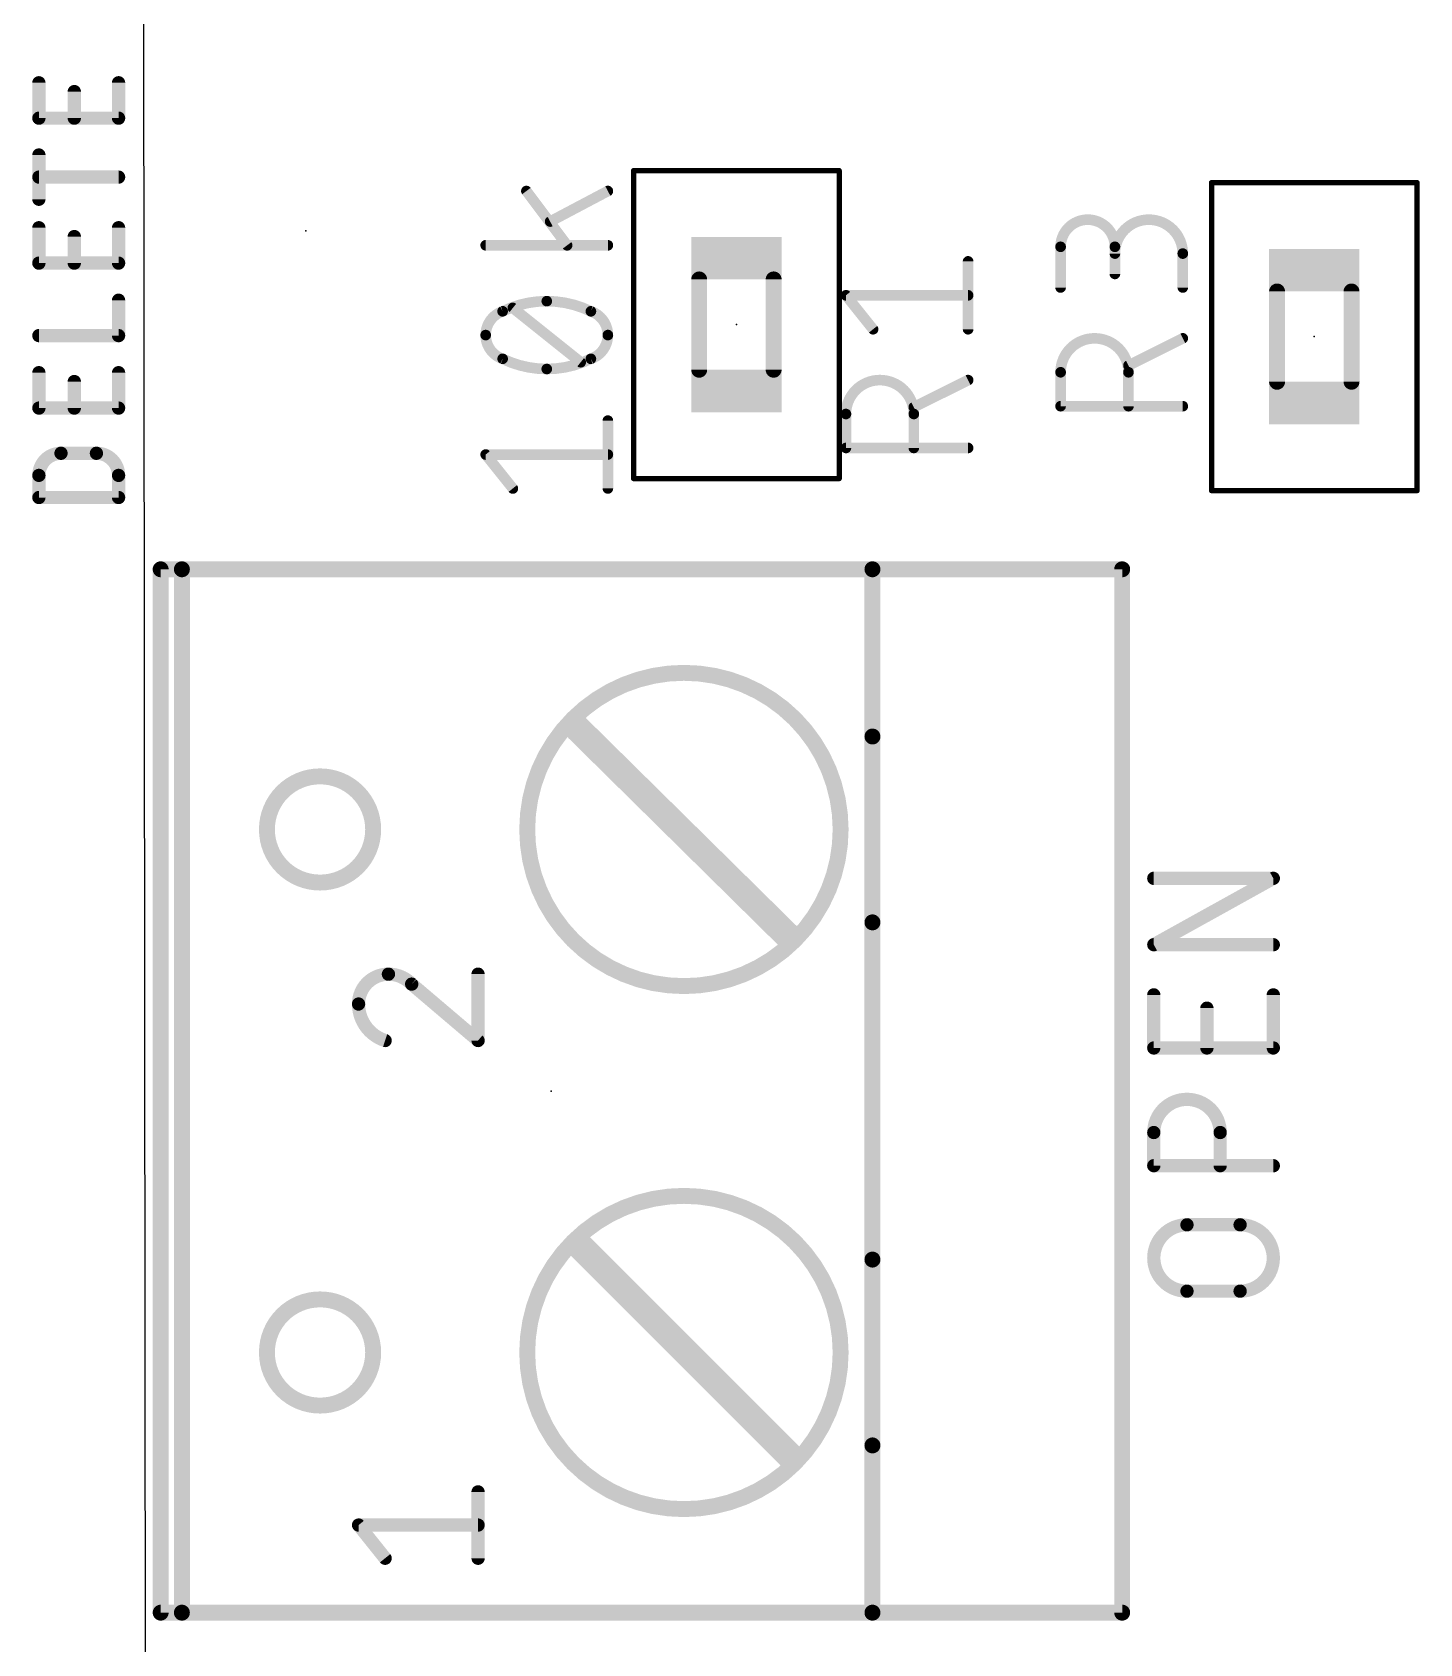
# Model space of a CAD drawing. Extents: x -1.1 to 45.4, y 0 to 78.4.
# Drawn here: x -1.1 to 12.17, y 20.95 to 36.37 of the extents above; entities that cross this region are included whole.
import ezdxf

# ---------------------------------------------------------------- set-up
doc = ezdxf.new("R2010")
doc.units = 0
for name, color, linetype in [('20', 31, 'CONTINUOUS'), ('21', 253, 'CONTINUOUS'), ('23', 53, 'CONTINUOUS'), ('25', 253, 'CONTINUOUS'), ('27', 253, 'CONTINUOUS'), ('39', 12, 'CONTINUOUS'), ('51', 253, 'CONTINUOUS')]:
    doc.layers.add(name, color=color, linetype=linetype)

# ---------------------------------------------------------------- blocks, each defined once
blk = doc.blocks.new('RECT')
blk.add_solid([(-0.5, -0.5), (0.5, -0.5), (-0.5, 0.5), (0.5, 0.5)])

msp = doc.modelspace()

# ---------------------------------------------------------------- linework, layer by layer
at = {"layer": '20'}
msp.add_line((-0.0739, 78.3739), (0, 0), dxfattribs=at)
at = {"layer": '21'}
for points, const_width in [([(0.1281, 31.2326), (0.3311, 31.2326)], 0.1524), ([(0.1281, 31.2326), (0.1281, 21.2506)], 0.1524), ([(0.3311, 21.2506), (0.3311, 31.2326)], 0.1524), ([(0.3311, 31.2326), (6.9351, 31.2326)], 0.1524), ([(6.9351, 29.6326), (6.9351, 31.2326)], 0.1524), ([(6.9351, 31.2326), (9.3231, 31.2326)], 0.1524), ([(9.3231, 21.2506), (9.3231, 31.2326)], 0.1524), ([(6.9351, 24.6286), (6.9351, 27.8546)], 0.1524), ([(2.5286, 27.2639), (3.1636, 26.7241)], 0.127), ([(3.1636, 26.7241), (3.1636, 27.3591)], 0.127), ([(6.9351, 21.2506), (6.9351, 22.8506)], 0.1524), ([(3.1636, 21.7711), (3.1636, 22.4061)], 0.127), ([(2.2746, 21.7711), (2.0206, 22.0886)], 0.127), ([(2.0206, 22.0886), (3.1636, 22.0886)], 0.127), ([(0.3311, 21.2506), (0.1281, 21.2506)], 0.1524), ([(6.9351, 21.2506), (0.3311, 21.2506)], 0.1524), ([(9.3231, 21.2506), (6.9351, 21.2506)], 0.1524)]:
    msp.add_lwpolyline(points, dxfattribs=dict(at, const_width=const_width))
for points, const_width in [([(0.1281, 31.2707, 1), (0.1281, 31.1945)], 0.0762), ([(0.1662, 31.2326, 1), (0.09, 31.2326)], 0.0762), ([(0.3692, 31.2326, 1), (0.293, 31.2326)], 0.0762), ([(0.3311, 31.2707, 1), (0.3311, 31.1945)], 0.0762), ([(0.3311, 31.1945, 1), (0.3311, 31.2707)], 0.0762), ([(6.9732, 31.2326, 1), (6.897, 31.2326)], 0.0762), ([(6.9351, 31.2707, 1), (6.9351, 31.1945)], 0.0762), ([(6.9351, 31.1945, 1), (6.9351, 31.2707)], 0.0762), ([(9.3612, 31.2326, 1), (9.285, 31.2326)], 0.0762), ([(9.3231, 31.1945, 1), (9.3231, 31.2707)], 0.0762), ([(6.897, 29.6326, 1), (6.9732, 29.6326)], 0.0762), ([(1.6523, 28.2354, 1), (1.6523, 29.2514, 1), (1.6523, 28.2354)], 0.1524), ([(6.9732, 27.8546, 1), (6.897, 27.8546)], 0.0762), ([(2.3063, 27.3591, 0.4142), (2.0206, 27.0734)], 0.127), ([(2.5286, 27.2639, 0.2053), (2.3063, 27.3591)], 0.127), ([(2.3063, 27.3909, 1), (2.3063, 27.3274)], 0.0635), ([(2.3063, 27.3274, 1), (2.3063, 27.3909)], 0.0635), ([(2.5491, 27.2881, 1), (2.508, 27.2397)], 0.0635), ([(2.5056, 27.242, 1), (2.5516, 27.2858)], 0.0635), ([(3.1953, 27.3591, 1), (3.1318, 27.3591)], 0.0635), ([(2.0206, 27.0734, 0.3252), (2.2746, 26.7241)], 0.127), ([(2.0523, 27.0734, 1), (1.9888, 27.0734)], 0.0635), ([(1.9888, 27.0734, 1), (2.0523, 27.0734)], 0.0635), ([(2.2648, 26.6939, 1), (2.2844, 26.7543)], 0.0635), ([(3.1318, 26.7241, 1), (3.1953, 26.7241)], 0.0635), ([(3.143, 26.6999, 1), (3.1841, 26.7483)], 0.0635), ([(6.897, 24.6286, 1), (6.9732, 24.6286)], 0.0762), ([(1.6523, 23.2316, 1), (1.6523, 24.2476, 1), (1.6523, 23.2316)], 0.1524), ([(6.9732, 22.8506, 1), (6.897, 22.8506)], 0.0762), ([(3.1953, 22.4061, 1), (3.1318, 22.4061)], 0.0635), ([(2.0454, 22.1085, 1), (1.9958, 22.0688)], 0.0635), ([(2.0206, 22.1204, 1), (2.0206, 22.0569)], 0.0635), ([(3.1636, 22.0569, 1), (3.1636, 22.1204)], 0.0635), ([(2.2498, 21.7513, 1), (2.2994, 21.791)], 0.0635), ([(3.1318, 21.7711, 1), (3.1953, 21.7711)], 0.0635), ([(0.1281, 21.2887, 1), (0.1281, 21.2125)], 0.0762), ([(0.09, 21.2506, 1), (0.1662, 21.2506)], 0.0762), ([(0.3311, 21.2887, 1), (0.3311, 21.2125)], 0.0762), ([(0.293, 21.2506, 1), (0.3692, 21.2506)], 0.0762), ([(0.3311, 21.2125, 1), (0.3311, 21.2887)], 0.0762), ([(6.9351, 21.2887, 1), (6.9351, 21.2125)], 0.0762), ([(6.897, 21.2506, 1), (6.9732, 21.2506)], 0.0762), ([(6.9351, 21.2125, 1), (6.9351, 21.2887)], 0.0762), ([(9.285, 21.2506, 1), (9.3612, 21.2506)], 0.0762), ([(9.3231, 21.2125, 1), (9.3231, 21.2887)], 0.0762)]:
    msp.add_lwpolyline(points, format="xyb", dxfattribs=dict(at, const_width=const_width))
at = {"layer": '23'}
for p in [(1.5179, 34.4719), (5.6341, 33.5736), (11.1605, 33.4585), (3.8621, 26.2396)]:
    msp.add_point(p, dxfattribs=at)
at = {"layer": '25'}
for points, const_width in [([(-1.0364, 35.5485), (-1.0364, 35.8871)], 0.127), ([(-0.2744, 35.8871), (-0.2744, 35.5485)], 0.127), ([(-0.6977, 35.5485), (-0.6977, 35.8025)], 0.127), ([(-0.2744, 35.5485), (-1.0364, 35.5485)], 0.127), ([(-1.0364, 34.7728), (-1.0364, 35.1962)], 0.127), ([(-0.2744, 34.9845), (-1.0364, 34.9845)], 0.127), ([(-1.0364, 34.1616), (-1.0364, 34.5003)], 0.127), ([(-0.2744, 34.5003), (-0.2744, 34.1616)], 0.127), ([(-0.6977, 34.1616), (-0.6977, 34.4156)], 0.127), ([(7.8498, 33.5291), (7.8498, 34.1783)], 0.1016), ([(8.7343, 33.9284), (8.7343, 34.3179)], 0.1016), ([(9.2536, 34.3179), (9.2536, 34.0583)], 0.1016), ([(9.9027, 33.9284), (9.9027, 34.253)], 0.1016), ([(-0.2744, 34.1616), (-1.0364, 34.1616)], 0.127), ([(-0.2744, 33.4682), (-0.2744, 33.8069)], 0.127), ([(6.9411, 33.5291), (6.6814, 33.8537)], 0.1016), ([(6.6814, 33.8537), (7.8498, 33.8537)], 0.1016), ([(-1.0364, 33.4682), (-0.2744, 33.4682)], 0.127), ([(9.9027, 33.4419), (9.3834, 33.1823)], 0.1016), ([(-1.0364, 32.7748), (-1.0364, 33.1135)], 0.127), ([(-0.2744, 33.1135), (-0.2744, 32.7748)], 0.127), ([(8.7343, 32.7928), (8.7343, 33.1174)], 0.1016), ([(9.3834, 33.1174), (9.3834, 32.7928)], 0.1016), ([(-0.6977, 32.7748), (-0.6977, 33.0288)], 0.127), ([(7.8498, 33.0426), (7.3306, 32.783)], 0.1016), ([(9.9027, 32.7928), (8.7343, 32.7928)], 0.1016), ([(-0.2744, 32.7748), (-1.0364, 32.7748)], 0.127), ([(6.6814, 32.3935), (6.6814, 32.7181)], 0.1016), ([(7.3306, 32.7181), (7.3306, 32.3935)], 0.1016), ([(-0.8247, 32.3425), (-0.4861, 32.3425)], 0.127), ([(7.8498, 32.3935), (6.6814, 32.3935)], 0.1016), ([(-1.0364, 31.9192), (-1.0364, 32.1308)], 0.127), ([(-0.2744, 32.1308), (-0.2744, 31.9192)], 0.127), ([(-0.2744, 31.9192), (-1.0364, 31.9192)], 0.127), ([(9.6254, 27.641), (10.7684, 28.276)], 0.127), ([(10.7684, 28.276), (9.6254, 28.276)], 0.127), ([(10.7684, 27.641), (9.6254, 27.641)], 0.127), ([(9.6254, 26.6529), (9.6254, 27.1609)], 0.127), ([(10.7684, 27.1609), (10.7684, 26.6529)], 0.127), ([(10.1334, 26.6529), (10.1334, 27.0339)], 0.127), ([(10.7684, 26.6529), (9.6254, 26.6529)], 0.127), ([(9.6254, 25.5264), (9.6254, 25.8439)], 0.127), ([(10.2604, 25.8439), (10.2604, 25.5264)], 0.127), ([(10.7684, 25.5264), (9.6254, 25.5264)], 0.127), ([(9.9429, 24.9613), (10.4509, 24.9613)], 0.127), ([(10.4509, 24.3263), (9.9429, 24.3263)], 0.127)]:
    msp.add_lwpolyline(points, dxfattribs=dict(at, const_width=const_width))
for points, const_width in [([(-1.0047, 35.8871, 1), (-1.0682, 35.8871)], 0.0635), ([(-0.2427, 35.8871, 1), (-0.3062, 35.8871)], 0.0635), ([(-0.666, 35.8025, 1), (-0.7295, 35.8025)], 0.0635), ([(-1.0364, 35.5802, 1), (-1.0364, 35.5167)], 0.0635), ([(-1.0682, 35.5485, 1), (-1.0047, 35.5485)], 0.0635), ([(-0.7295, 35.5485, 1), (-0.666, 35.5485)], 0.0635), ([(-0.3062, 35.5485, 1), (-0.2427, 35.5485)], 0.0635), ([(-0.2744, 35.5167, 1), (-0.2744, 35.5802)], 0.0635), ([(-1.0047, 35.1962, 1), (-1.0682, 35.1962)], 0.0635), ([(-1.0364, 35.0163, 1), (-1.0364, 34.9528)], 0.0635), ([(-0.2744, 34.9528, 1), (-0.2744, 35.0163)], 0.0635), ([(-1.0682, 34.7728, 1), (-1.0047, 34.7728)], 0.0635), ([(-1.0047, 34.5003, 1), (-1.0682, 34.5003)], 0.0635), ([(-0.2427, 34.5003, 1), (-0.3062, 34.5003)], 0.0635), ([(9.2536, 34.3179, 1), (8.7343, 34.3179)], 0.1016), ([(9.9027, 34.253, 1), (9.2536, 34.253)], 0.1016), ([(-0.666, 34.4156, 1), (-0.7295, 34.4156)], 0.0635), ([(7.8752, 34.1783, 1), (7.8244, 34.1783)], 0.0508), ([(8.7597, 34.3179, 1), (8.7089, 34.3179)], 0.0508), ([(8.7089, 34.3179, 1), (8.7597, 34.3179)], 0.0508), ([(9.279, 34.3179, 1), (9.2282, 34.3179)], 0.0508), ([(9.2282, 34.3179, 1), (9.279, 34.3179)], 0.0508), ([(9.2282, 34.253, 1), (9.279, 34.253)], 0.0508), ([(9.9281, 34.253, 1), (9.8773, 34.253)], 0.0508), ([(9.8773, 34.253, 1), (9.9281, 34.253)], 0.0508), ([(-1.0364, 34.1934, 1), (-1.0364, 34.1299)], 0.0635), ([(-1.0682, 34.1616, 1), (-1.0047, 34.1616)], 0.0635), ([(-0.7295, 34.1616, 1), (-0.666, 34.1616)], 0.0635), ([(-0.3062, 34.1616, 1), (-0.2427, 34.1616)], 0.0635), ([(-0.2744, 34.1299, 1), (-0.2744, 34.1934)], 0.0635), ([(9.2282, 34.0583, 1), (9.279, 34.0583)], 0.0508), ([(8.7089, 33.9284, 1), (8.7597, 33.9284)], 0.0508), ([(9.8773, 33.9284, 1), (9.9281, 33.9284)], 0.0508), ([(-0.2427, 33.8069, 1), (-0.3062, 33.8069)], 0.0635), ([(6.7013, 33.8696, 1), (6.6616, 33.8378)], 0.0508), ([(6.6814, 33.8791, 1), (6.6814, 33.8283)], 0.0508), ([(7.8498, 33.8283, 1), (7.8498, 33.8791)], 0.0508), ([(-1.0364, 33.5, 1), (-1.0364, 33.4365)], 0.0635), ([(-0.3062, 33.4682, 1), (-0.2427, 33.4682)], 0.0635), ([(-0.2744, 33.4365, 1), (-0.2744, 33.5)], 0.0635), ([(6.9213, 33.5133, 1), (6.9609, 33.545)], 0.0508), ([(7.8244, 33.5291, 1), (7.8752, 33.5291)], 0.0508), ([(9.3834, 33.1174, 1), (8.7343, 33.1174)], 0.1016), ([(9.914, 33.4192, 1), (9.8913, 33.4646)], 0.0508), ([(-1.0047, 33.1135, 1), (-1.0682, 33.1135)], 0.0635), ([(-0.2427, 33.1135, 1), (-0.3062, 33.1135)], 0.0635), ([(8.7597, 33.1174, 1), (8.7089, 33.1174)], 0.0508), ([(9.372, 33.205, 1), (9.3948, 33.1596)], 0.0508), ([(9.4088, 33.1174, 1), (9.358, 33.1174)], 0.0508), ([(-0.666, 33.0288, 1), (-0.7295, 33.0288)], 0.0635), ([(7.3306, 32.7181, 1), (6.6814, 32.7181)], 0.1016), ([(7.8612, 33.0199, 1), (7.8385, 33.0653)], 0.0508), ([(8.7089, 33.1174, 1), (8.7597, 33.1174)], 0.0508), ([(9.358, 33.1174, 1), (9.4088, 33.1174)], 0.0508), ([(8.7343, 32.8182, 1), (8.7343, 32.7674)], 0.0508), ([(9.9027, 32.7674, 1), (9.9027, 32.8182)], 0.0508), ([(-1.0364, 32.8066, 1), (-1.0364, 32.7431)], 0.0635), ([(-1.0682, 32.7748, 1), (-1.0047, 32.7748)], 0.0635), ([(-0.7295, 32.7748, 1), (-0.666, 32.7748)], 0.0635), ([(-0.3062, 32.7748, 1), (-0.2427, 32.7748)], 0.0635), ([(-0.2744, 32.7431, 1), (-0.2744, 32.8066)], 0.0635), ([(6.7068, 32.7181, 1), (6.656, 32.7181)], 0.0508), ([(6.656, 32.7181, 1), (6.7068, 32.7181)], 0.0508), ([(7.3192, 32.8057, 1), (7.3419, 32.7603)], 0.0508), ([(7.356, 32.7181, 1), (7.3052, 32.7181)], 0.0508), ([(7.3052, 32.7181, 1), (7.356, 32.7181)], 0.0508), ([(8.7089, 32.7928, 1), (8.7597, 32.7928)], 0.0508), ([(9.358, 32.7928, 1), (9.4088, 32.7928)], 0.0508), ([(-0.8247, 32.3425, 0.4142), (-1.0364, 32.1308)], 0.127), ([(-0.8247, 32.3743, 1), (-0.8247, 32.3107)], 0.0635), ([(-0.8247, 32.3108, 1), (-0.8247, 32.3742)], 0.0635), ([(-0.4861, 32.3743, 1), (-0.4861, 32.3107)], 0.0635), ([(-0.2744, 32.1308, 0.4142), (-0.4861, 32.3425)], 0.127), ([(-0.4861, 32.3107, 1), (-0.4861, 32.3743)], 0.0635), ([(6.6814, 32.4189, 1), (6.6814, 32.3681)], 0.0508), ([(6.656, 32.3935, 1), (6.7068, 32.3935)], 0.0508), ([(7.3052, 32.3935, 1), (7.356, 32.3935)], 0.0508), ([(7.8498, 32.3681, 1), (7.8498, 32.4189)], 0.0508), ([(-1.0047, 32.1308, 1), (-1.0682, 32.1308)], 0.0635), ([(-1.0682, 32.1308, 1), (-1.0047, 32.1308)], 0.0635), ([(-0.2427, 32.1308, 1), (-0.3062, 32.1308)], 0.0635), ([(-0.3062, 32.1308, 1), (-0.2427, 32.1308)], 0.0635), ([(-1.0364, 31.9509, 1), (-1.0364, 31.8874)], 0.0635), ([(-1.0682, 31.9192, 1), (-1.0047, 31.9192)], 0.0635), ([(-0.3062, 31.9192, 1), (-0.2427, 31.9192)], 0.0635), ([(-0.2744, 31.8874, 1), (-0.2744, 31.9509)], 0.0635), ([(9.6254, 28.3077, 1), (9.6254, 28.2442)], 0.0635), ([(10.7838, 28.2482, 1), (10.753, 28.3037)], 0.0635), ([(10.7684, 28.2442, 1), (10.7684, 28.3077)], 0.0635), ([(9.6254, 27.6727, 1), (9.6254, 27.6092)], 0.0635), ([(9.61, 27.6687, 1), (9.6408, 27.6132)], 0.0635), ([(10.7684, 27.6092, 1), (10.7684, 27.6727)], 0.0635), ([(9.6572, 27.1609, 1), (9.5937, 27.1609)], 0.0635), ([(10.8002, 27.1609, 1), (10.7367, 27.1609)], 0.0635), ([(10.1652, 27.0339, 1), (10.1017, 27.0339)], 0.0635), ([(9.6254, 26.6847, 1), (9.6254, 26.6212)], 0.0635), ([(9.5937, 26.6529, 1), (9.6572, 26.6529)], 0.0635), ([(10.1017, 26.6529, 1), (10.1652, 26.6529)], 0.0635), ([(10.7367, 26.6529, 1), (10.8002, 26.6529)], 0.0635), ([(10.7684, 26.6212, 1), (10.7684, 26.6847)], 0.0635), ([(10.2604, 25.8439, 1), (9.6254, 25.8439)], 0.127), ([(9.6572, 25.8439, 1), (9.5937, 25.8439)], 0.0635), ([(10.2922, 25.8439, 1), (10.2287, 25.8439)], 0.0635), ([(9.5937, 25.8439, 1), (9.6572, 25.8439)], 0.0635), ([(10.2287, 25.8439, 1), (10.2922, 25.8439)], 0.0635), ([(9.6254, 25.5582, 1), (9.6254, 25.4947)], 0.0635), ([(9.5937, 25.5264, 1), (9.6572, 25.5264)], 0.0635), ([(10.2287, 25.5264, 1), (10.2922, 25.5264)], 0.0635), ([(10.7684, 25.4947, 1), (10.7684, 25.5582)], 0.0635), ([(9.9429, 24.9613, 1), (9.9429, 24.3263)], 0.127), ([(9.9429, 24.993, 1), (9.9429, 24.9295)], 0.0635), ([(9.9429, 24.9295, 1), (9.9429, 24.993)], 0.0635), ([(10.4509, 24.3263, 1), (10.4509, 24.9613)], 0.127), ([(10.4509, 24.993, 1), (10.4509, 24.9295)], 0.0635), ([(10.4509, 24.9295, 1), (10.4509, 24.993)], 0.0635), ([(9.9429, 24.358, 1), (9.9429, 24.2945)], 0.0635), ([(9.9429, 24.2945, 1), (9.9429, 24.358)], 0.0635), ([(10.4509, 24.358, 1), (10.4509, 24.2945)], 0.0635), ([(10.4509, 24.2945, 1), (10.4509, 24.358)], 0.0635)]:
    msp.add_lwpolyline(points, format="xyb", dxfattribs=dict(at, const_width=const_width))
at = {"layer": '27', "const_width": 0.1016}
for points in [[(3.6257, 34.8514), (4.0152, 34.3321)], [(4.4047, 34.8514), (3.8529, 34.5593)], [(4.4047, 34.3321), (3.2363, 34.3321)], [(4.145, 33.2137), (3.4959, 33.733)], [(4.4047, 32.0058), (4.4047, 32.6549)], [(3.4959, 32.0058), (3.2363, 32.3303)], [(3.2363, 32.3303), (4.4047, 32.3303)]]:
    msp.add_lwpolyline(points, dxfattribs=at)
at = {"layer": '27'}
for points, const_width in [([(3.646, 34.8666, 1), (3.6054, 34.8362)], 0.0508), ([(4.4165, 34.829, 1), (4.3928, 34.8739)], 0.0508), ([(3.841, 34.5818, 1), (3.8648, 34.5369)], 0.0508), ([(3.2363, 34.3575, 1), (3.2363, 34.3067)], 0.0508), ([(4.4047, 34.3067, 1), (4.4047, 34.3575)], 0.0508), ([(3.9949, 34.3169, 1), (4.0355, 34.3474)], 0.0508), ([(3.8205, 33.7979, 0.1139), (3.3985, 33.7005)], 0.1016), ([(3.5118, 33.7528, 1), (3.48, 33.7131)], 0.0508), ([(4.2424, 33.7005, 0.1139), (3.8205, 33.7979)], 0.1016), ([(3.8205, 33.8233, 1), (3.8205, 33.7725)], 0.0508), ([(3.8205, 33.7725, 1), (3.8205, 33.8233)], 0.0508), ([(3.3985, 33.7005, 0.3205), (3.2363, 33.4733)], 0.1016), ([(3.3874, 33.7233, 1), (3.4097, 33.6777)], 0.0508), ([(3.4068, 33.6765, 1), (3.3903, 33.7245)], 0.0508), ([(4.4047, 33.4733, 0.3205), (4.2424, 33.7005)], 0.1016), ([(4.2506, 33.7245, 1), (4.2341, 33.6765)], 0.0508), ([(4.2313, 33.6777, 1), (4.2535, 33.7233)], 0.0508), ([(3.2363, 33.4733, 0.3205), (3.3985, 33.2461)], 0.1016), ([(3.2617, 33.4733, 1), (3.2109, 33.4733)], 0.0508), ([(3.2109, 33.4733, 1), (3.2617, 33.4733)], 0.0508), ([(4.2424, 33.2461, 0.3205), (4.4047, 33.4733)], 0.1016), ([(4.4301, 33.4733, 1), (4.3793, 33.4733)], 0.0508), ([(4.3793, 33.4733, 1), (4.4301, 33.4733)], 0.0508), ([(3.4097, 33.269, 1), (3.3874, 33.2233)], 0.0508), ([(3.3985, 33.2461, 0.1139), (3.8205, 33.1488)], 0.1016), ([(3.3903, 33.2221, 1), (3.4068, 33.2702)], 0.0508), ([(3.8205, 33.1488, 0.1139), (4.2424, 33.2461)], 0.1016), ([(3.8205, 33.1742, 1), (3.8205, 33.1234)], 0.0508), ([(3.8205, 33.1234, 1), (3.8205, 33.1742)], 0.0508), ([(4.1291, 33.1938, 1), (4.1609, 33.2335)], 0.0508), ([(4.2341, 33.2702, 1), (4.2506, 33.2221)], 0.0508), ([(4.2535, 33.2233, 1), (4.2313, 33.269)], 0.0508), ([(4.4301, 32.6549, 1), (4.3793, 32.6549)], 0.0508), ([(3.2561, 32.3462, 1), (3.2164, 32.3145)], 0.0508), ([(3.2363, 32.3557, 1), (3.2363, 32.3049)], 0.0508), ([(4.4047, 32.3049, 1), (4.4047, 32.3557)], 0.0508), ([(3.4761, 31.9899, 1), (3.5157, 32.0216)], 0.0508), ([(4.3793, 32.0058, 1), (4.4301, 32.0058)], 0.0508)]:
    msp.add_lwpolyline(points, format="xyb", dxfattribs=dict(at, const_width=const_width))
at = {"layer": '39', "const_width": 0.0508}
for points in [[(4.6511, 32.1006), (4.6511, 35.0466)], [(4.6511, 35.0466), (6.6171, 35.0466)], [(6.6171, 35.0466), (6.6171, 32.1006)], [(10.1775, 31.9855), (10.1775, 34.9315)], [(10.1775, 34.9315), (12.1435, 34.9315)], [(12.1435, 34.9315), (12.1435, 31.9855)], [(6.6171, 32.1006), (4.6511, 32.1006)], [(12.1435, 31.9855), (10.1775, 31.9855)]]:
    msp.add_lwpolyline(points, dxfattribs=at)
at = {"layer": '39', "const_width": 0.0254}
for points in [[(4.6638, 35.0466, 1), (4.6384, 35.0466)], [(4.6511, 35.0593, 1), (4.6511, 35.0339)], [(6.6298, 35.0466, 1), (6.6044, 35.0466)], [(6.6171, 35.0339, 1), (6.6171, 35.0593)], [(10.1902, 34.9315, 1), (10.1648, 34.9315)], [(10.1775, 34.9442, 1), (10.1775, 34.9188)], [(12.1562, 34.9315, 1), (12.1308, 34.9315)], [(12.1435, 34.9188, 1), (12.1435, 34.9442)], [(4.6511, 32.1133, 1), (4.6511, 32.0879)], [(4.6384, 32.1006, 1), (4.6638, 32.1006)], [(6.6044, 32.1006, 1), (6.6298, 32.1006)], [(6.6171, 32.0879, 1), (6.6171, 32.1133)], [(10.1775, 31.9982, 1), (10.1775, 31.9728)], [(10.1648, 31.9855, 1), (10.1902, 31.9855)], [(12.1308, 31.9855, 1), (12.1562, 31.9855)], [(12.1435, 31.9728, 1), (12.1435, 31.9982)]]:
    msp.add_lwpolyline(points, format="xyb", dxfattribs=at)
at = {"layer": '51'}
for points, const_width in [([(5.2781, 34.0056), (5.2781, 33.1416)], 0.1524), ([(5.9901, 33.1416), (5.9901, 34.0056)], 0.1524), ([(10.8045, 33.8905), (10.8045, 33.0265)], 0.1524), ([(11.5165, 33.0265), (11.5165, 33.8905)], 0.1524), ([(6.1231, 27.7276), (4.1161, 29.7086)], 0.254), ([(6.9351, 27.8546), (6.9351, 29.6326)], 0.1524), ([(6.1481, 22.7486), (4.1411, 24.7556)], 0.254), ([(6.9351, 22.8506), (6.9351, 24.6286)], 0.1524)]:
    msp.add_lwpolyline(points, dxfattribs=dict(at, const_width=const_width))
for points, const_width in [([(5.3162, 34.0056, 1), (5.24, 34.0056)], 0.0762), ([(6.0282, 34.0056, 1), (5.952, 34.0056)], 0.0762), ([(10.8426, 33.8905, 1), (10.7664, 33.8905)], 0.0762), ([(11.5546, 33.8905, 1), (11.4784, 33.8905)], 0.0762), ([(5.24, 33.1416, 1), (5.3162, 33.1416)], 0.0762), ([(5.952, 33.1416, 1), (6.0282, 33.1416)], 0.0762), ([(10.7664, 33.0265, 1), (10.8426, 33.0265)], 0.0762), ([(11.4784, 33.0265, 1), (11.5546, 33.0265)], 0.0762), ([(5.1321, 27.2448, 1), (5.1321, 30.242, 1), (5.1321, 27.2448)], 0.1524), ([(4.1607, 29.7538, 1), (4.0715, 29.6634)], 0.127), ([(6.9732, 29.6326, 1), (6.897, 29.6326)], 0.0762), ([(6.0785, 27.6824, 1), (6.1677, 27.7728)], 0.127), ([(6.897, 27.8546, 1), (6.9732, 27.8546)], 0.0762), ([(5.1321, 22.241, 1), (5.1321, 25.2382, 1), (5.1321, 22.241)], 0.1524), ([(4.186, 24.8005, 1), (4.0962, 24.7107)], 0.127), ([(6.9732, 24.6286, 1), (6.897, 24.6286)], 0.0762), ([(6.1032, 22.7037, 1), (6.193, 22.7935)], 0.127), ([(6.897, 22.8506, 1), (6.9732, 22.8506)], 0.0762)]:
    msp.add_lwpolyline(points, format="xyb", dxfattribs=dict(at, const_width=const_width))

# ---------------------------------------------------------------- block references
at = {"layer": '51', "xscale": 0.4064, "yscale": 0.8636, "rotation": 270}
for p in [(5.6341, 34.2086), (11.1605, 34.0935), (5.6341, 32.9386), (11.1605, 32.8235)]:
    msp.add_blockref('RECT', p, dxfattribs=at)

doc.saveas('drawing.dxf')
